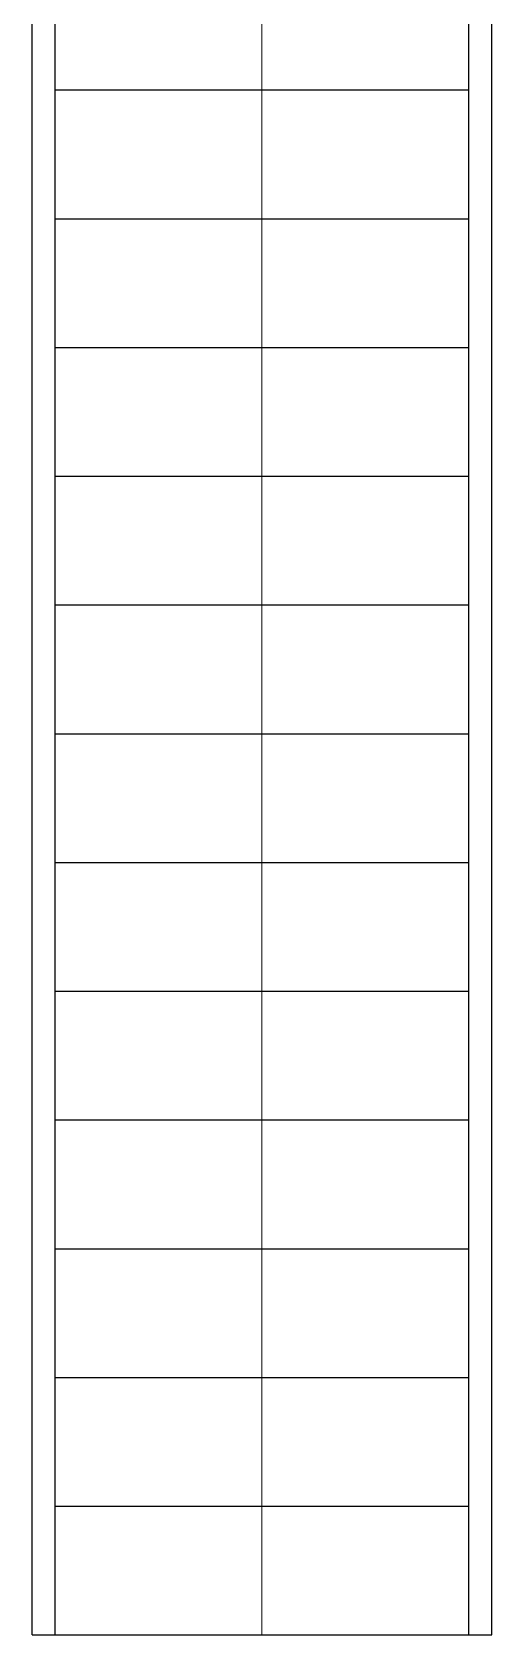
# Model space of a CAD drawing. Header units: inches. Extents: x 46.4 to 62.5, y 75.5 to 86.
# Drawn here: x 52.239 to 53.239, y 75.521 to 79.007 of the extents above; entities that cross this region are included whole.
import ezdxf

# ---------------------------------------------------------------- set-up
doc = ezdxf.new("R2010")
doc.units = ezdxf.units.IN
doc.header["$MEASUREMENT"] = 0
doc.linetypes.add('HIDDEN', pattern=[0.375, 0.25, -0.125])
doc.layers.add('A-FLOR-OVHD', color=3, linetype='HIDDEN', lineweight=18)
doc.layers.add('A-FLOR-STRS', color=4, linetype='Continuous', lineweight=25)

msp = doc.modelspace()

# ---------------------------------------------------------------- linework, layer by layer
at = {"layer": 'A-FLOR-OVHD', "linetype": 'Continuous'}
msp.add_lwpolyline([(52.7393, 75.5209), (52.7393, 79.4409)], dxfattribs=at)
at = {"layer": 'A-FLOR-STRS', "linetype": 'Continuous'}
for p, q in [((52.2893, 75.5209), (52.2893, 79.4909)), ((52.2393, 75.5209), (52.2393, 79.4409)), ((53.1893, 75.5209), (53.1893, 79.4409)), ((53.2393, 75.5209), (53.2393, 79.4409)), ((52.2893, 78.8809), (53.1893, 78.8809)), ((52.2893, 78.6009), (53.1893, 78.6009)), ((52.2893, 78.3209), (53.1893, 78.3209)), ((52.2893, 78.0409), (53.1893, 78.0409)), ((52.2893, 77.7609), (53.1893, 77.7609)), ((52.2893, 77.4809), (53.1893, 77.4809)), ((52.2893, 77.2009), (53.1893, 77.2009)), ((52.2893, 76.9209), (53.1893, 76.9209)), ((52.2893, 76.6409), (53.1893, 76.6409)), ((52.2893, 76.3609), (53.1893, 76.3609)), ((52.2893, 76.0809), (53.1893, 76.0809)), ((52.2893, 75.8009), (53.1893, 75.8009))]:
    msp.add_line(p, q, dxfattribs=at)
at = {"layer": 'A-FLOR-STRS'}
msp.add_line((52.2393, 75.5209), (53.2393, 75.5209), dxfattribs=at)

doc.saveas('drawing.dxf')
